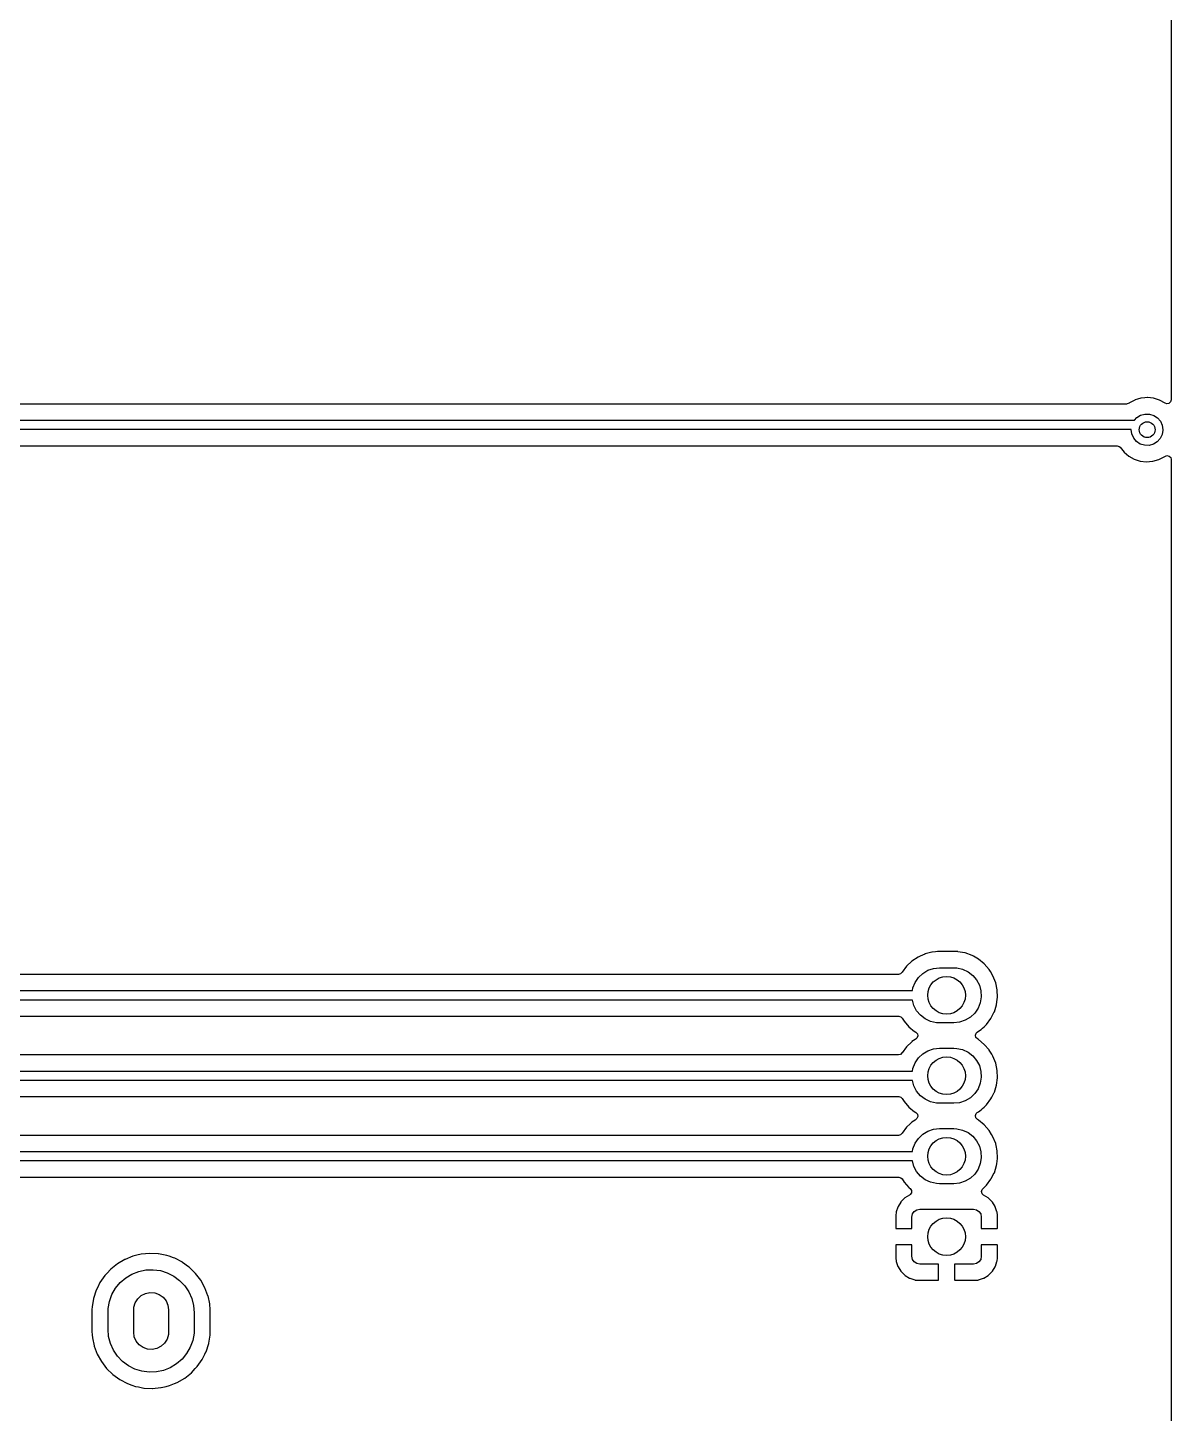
# Model space of a CAD drawing. Extents: x 41 to 172, y -227 to -42.
# Drawn here: x 135.49 to 171.58, y -192.27 to -148.52 of the extents above; entities that cross this region are included whole.
import ezdxf

# ---------------------------------------------------------------- set-up
doc = ezdxf.new("R2010")
doc.units = 0
doc.layers.add('BLACK', color=7, linetype='CONTINUOUS')

msp = doc.modelspace()

# ---------------------------------------------------------------- linework, layer by layer
at = {"layer": 'BLACK', "linetype": 'CONTINUOUS'}
for p, q in [((171.576, -42.5445), (171.576, -160.27)), ((170.168, -160.403), (123.882, -160.403)), ((170.181, -160.402), (170.168, -160.403)), ((170.247, -160.375), (170.181, -160.402)), ((170.259, -160.366), (170.247, -160.375)), ((170.338, -160.325), (170.259, -160.366)), ((170.428, -160.277), (170.338, -160.325)), ((170.434, -160.274), (170.428, -160.277)), ((170.428, -160.277), (170.428, -160.277)), ((170.512, -160.251), (170.434, -160.274)), ((170.618, -160.22), (170.512, -160.251)), ((170.624, -160.218), (170.618, -160.22)), ((170.618, -160.22), (170.618, -160.22)), ((170.63, -160.218), (170.624, -160.218)), ((170.738, -160.208), (170.63, -160.218)), ((170.63, -160.218), (170.63, -160.218)), ((170.82, -160.2), (170.738, -160.208)), ((170.827, -160.201), (170.82, -160.2)), ((171.011, -160.22), (170.827, -160.201)), ((170.827, -160.201), (170.827, -160.201)), ((171.017, -160.221), (171.011, -160.22)), ((171.011, -160.22), (171.011, -160.22)), ((171.206, -160.28), (171.017, -160.221)), ((171.38, -160.374), (171.206, -160.28)), ((171.382, -160.375), (171.38, -160.374)), ((171.433, -160.395), (171.382, -160.375)), ((171.503, -160.385), (171.433, -160.395)), ((171.556, -160.338), (171.503, -160.385)), ((171.576, -160.27), (171.556, -160.338)), ((123.8, -160.911), (170.42, -160.911)), ((170.42, -160.911), (170.489, -160.833)), ((170.489, -160.833), (170.609, -160.757)), ((170.609, -160.757), (170.746, -160.718)), ((170.746, -160.718), (170.887, -160.719)), ((170.887, -160.719), (171.023, -160.76)), ((171.023, -160.76), (171.142, -160.837)), ((171.142, -160.837), (171.235, -160.944)), ((171.235, -160.944), (171.293, -161.073)), ((170.314, -161.211), (123.862, -161.211)), ((170.332, -161.348), (170.314, -161.211)), ((170.389, -161.478), (170.332, -161.348)), ((171.29, -161.366), (171.228, -161.493)), ((171.313, -161.226), (171.29, -161.366)), ((171.293, -161.073), (171.313, -161.214)), ((171.313, -161.214), (171.313, -161.226)), ((124.125, -161.72), (169.867, -161.72)), ((169.867, -161.72), (169.935, -161.74)), ((169.935, -161.74), (169.965, -161.768)), ((169.965, -161.768), (170.084, -161.918)), ((170.48, -161.587), (170.389, -161.478)), ((170.598, -161.665), (170.48, -161.587)), ((170.733, -161.707), (170.598, -161.665)), ((170.875, -161.71), (170.733, -161.707)), ((171.012, -161.673), (170.875, -161.71)), ((171.133, -161.599), (171.012, -161.673)), ((171.228, -161.493), (171.133, -161.599)), ((170.084, -161.918), (170.235, -162.046)), ((170.235, -162.046), (170.408, -162.142)), ((170.408, -162.142), (170.596, -162.204)), ((170.596, -162.204), (170.792, -162.227)), ((170.792, -162.227), (170.798, -162.226)), ((170.798, -162.226), (170.983, -162.212)), ((170.798, -162.226), (170.798, -162.226)), ((170.983, -162.212), (170.983, -162.212)), ((170.983, -162.212), (170.989, -162.212)), ((170.989, -162.212), (171.18, -162.159)), ((171.18, -162.159), (171.185, -162.156)), ((171.185, -162.156), (171.351, -162.072)), ((171.185, -162.156), (171.185, -162.156)), ((171.351, -162.072), (171.356, -162.069)), ((171.351, -162.072), (171.351, -162.072)), ((171.356, -162.069), (171.373, -162.057)), ((171.373, -162.057), (171.439, -162.03)), ((171.439, -162.03), (171.509, -162.044)), ((171.509, -162.044), (171.56, -162.093)), ((171.56, -162.093), (171.576, -162.156)), ((171.576, -162.156), (171.576, -226.695)), ((163.393, -177.992), (163.224, -178.153)), ((163.587, -177.861), (163.393, -177.992)), ((163.654, -177.831), (163.587, -177.861)), ((163.796, -177.767), (163.654, -177.831)), ((163.8, -177.765), (163.796, -177.767)), ((163.796, -177.767), (163.796, -177.767)), ((163.806, -177.764), (163.8, -177.765)), ((164.022, -177.708), (163.806, -177.764)), ((163.806, -177.764), (163.806, -177.764)), ((164.027, -177.706), (164.022, -177.708)), ((164.022, -177.708), (164.022, -177.708)), ((164.032, -177.706), (164.027, -177.706)), ((164.133, -177.697), (164.032, -177.706)), ((164.032, -177.706), (164.032, -177.706)), ((164.201, -177.691), (164.133, -177.697)), ((164.816, -177.691), (164.201, -177.691)), ((164.817, -177.692), (164.816, -177.691)), ((164.836, -177.692), (164.817, -177.692)), ((164.817, -177.692), (164.817, -177.692)), ((164.84, -177.693), (164.836, -177.692)), ((164.836, -177.692), (164.836, -177.692)), ((164.984, -177.719), (164.84, -177.693)), ((165.065, -177.733), (164.984, -177.719)), ((165.07, -177.734), (165.065, -177.733)), ((165.065, -177.733), (165.065, -177.733)), ((165.29, -177.814), (165.07, -177.734)), ((165.295, -177.817), (165.29, -177.814)), ((165.33, -177.837), (165.295, -177.817)), ((165.295, -177.817), (165.295, -177.817)), ((165.494, -177.93), (165.33, -177.837)), ((165.675, -178.078), (165.494, -177.93)), ((162.971, -178.411), (124.686, -178.411)), ((163.035, -178.394), (162.971, -178.411)), ((163.077, -178.349), (163.035, -178.394)), ((163.079, -178.35), (163.077, -178.349)), ((163.082, -178.346), (163.079, -178.35)), ((163.084, -178.341), (163.082, -178.346)), ((163.224, -178.153), (163.084, -178.341)), ((163.597, -178.506), (163.734, -178.377)), ((163.734, -178.377), (163.895, -178.28)), ((163.895, -178.28), (164.073, -178.22)), ((164.073, -178.22), (164.26, -178.2)), ((164.26, -178.2), (164.71, -178.2)), ((164.71, -178.2), (164.807, -178.205)), ((164.807, -178.205), (164.99, -178.246)), ((164.99, -178.246), (165.161, -178.326)), ((165.161, -178.326), (165.31, -178.44)), ((165.31, -178.44), (165.431, -178.584)), ((165.828, -178.255), (165.675, -178.078)), ((165.831, -178.259), (165.828, -178.255)), ((165.867, -178.32), (165.831, -178.259)), ((165.831, -178.259), (165.831, -178.259)), ((165.949, -178.455), (165.867, -178.32)), ((166.035, -178.672), (165.949, -178.455)), ((163.408, -178.92), (163.422, -178.836)), ((163.422, -178.836), (163.492, -178.662)), ((163.492, -178.662), (163.597, -178.506)), ((165.431, -178.584), (165.519, -178.75)), ((165.519, -178.75), (165.569, -178.931)), ((166.083, -178.901), (166.035, -178.672)), ((166.092, -179.135), (166.083, -178.901)), ((163.404, -179.22), (89.315, -179.22)), ((89.5114, -178.92), (163.408, -178.92)), ((163.451, -179.39), (163.404, -179.22)), ((165.548, -179.304), (165.478, -179.478)), ((165.579, -179.119), (165.548, -179.304)), ((165.569, -178.931), (165.579, -179.119)), ((166.061, -179.367), (166.085, -179.189)), ((166.085, -179.189), (166.091, -179.14)), ((166.091, -179.14), (166.092, -179.135)), ((166.091, -179.14), (166.091, -179.14)), ((89.4874, -179.728), (162.976, -179.728)), ((162.976, -179.728), (163.044, -179.749)), ((163.044, -179.749), (163.084, -179.789)), ((163.539, -179.556), (163.451, -179.39)), ((163.66, -179.7), (163.539, -179.556)), ((163.809, -179.814), (163.66, -179.7)), ((165.236, -179.763), (165.075, -179.86)), ((165.373, -179.634), (165.236, -179.763)), ((165.478, -179.478), (165.373, -179.634)), ((165.886, -179.799), (165.904, -179.762)), ((165.904, -179.762), (165.989, -179.595)), ((165.989, -179.595), (165.992, -179.59)), ((165.989, -179.595), (165.989, -179.595)), ((165.992, -179.59), (166.061, -179.367)), ((163.084, -179.789), (163.142, -179.885)), ((163.142, -179.885), (163.295, -180.062)), ((163.295, -180.062), (163.476, -180.21)), ((163.476, -180.21), (163.481, -180.213)), ((163.481, -180.213), (163.481, -180.213)), ((163.481, -180.213), (163.514, -180.231)), ((163.98, -179.894), (163.809, -179.814)), ((164.163, -179.935), (163.98, -179.894)), ((164.26, -179.94), (164.163, -179.935)), ((164.71, -179.94), (164.26, -179.94)), ((164.897, -179.92), (164.71, -179.94)), ((165.075, -179.86), (164.897, -179.92)), ((165.448, -180.235), (165.49, -180.207)), ((165.49, -180.207), (165.577, -180.148)), ((165.577, -180.148), (165.621, -180.107)), ((165.621, -180.107), (165.667, -180.062)), ((165.667, -180.062), (165.746, -179.987)), ((165.746, -179.987), (165.886, -179.799)), ((163.383, -180.541), (163.224, -180.693)), ((163.389, -180.535), (163.383, -180.541)), ((163.393, -180.532), (163.389, -180.535)), ((163.389, -180.535), (163.389, -180.535)), ((163.489, -180.467), (163.393, -180.532)), ((163.522, -180.445), (163.489, -180.467)), ((163.514, -180.231), (163.563, -180.282)), ((163.551, -180.418), (163.522, -180.445)), ((163.577, -180.352), (163.551, -180.418)), ((163.563, -180.282), (163.577, -180.352)), ((165.393, -180.328), (165.419, -180.262)), ((165.407, -180.398), (165.393, -180.328)), ((165.456, -180.449), (165.407, -180.398)), ((165.419, -180.262), (165.448, -180.235)), ((165.489, -180.467), (165.456, -180.449)), ((165.494, -180.47), (165.489, -180.467)), ((165.489, -180.467), (165.489, -180.467)), ((165.675, -180.618), (165.494, -180.47)), ((165.828, -180.795), (165.675, -180.618)), ((162.971, -180.951), (123.911, -180.951)), ((163.035, -180.934), (162.971, -180.951)), ((163.077, -180.889), (163.035, -180.934)), ((163.079, -180.89), (163.077, -180.889)), ((163.082, -180.886), (163.079, -180.89)), ((163.084, -180.881), (163.082, -180.886)), ((163.224, -180.693), (163.084, -180.881)), ((163.492, -181.202), (163.597, -181.046)), ((163.597, -181.046), (163.734, -180.917)), ((163.734, -180.917), (163.895, -180.82)), ((163.895, -180.82), (164.073, -180.76)), ((164.073, -180.76), (164.26, -180.74)), ((164.26, -180.74), (164.71, -180.74)), ((164.71, -180.74), (164.807, -180.745)), ((164.807, -180.745), (164.99, -180.786)), ((164.99, -180.786), (165.161, -180.866)), ((165.161, -180.866), (165.31, -180.98)), ((165.31, -180.98), (165.431, -181.124)), ((165.831, -180.799), (165.828, -180.795)), ((165.911, -180.931), (165.831, -180.799)), ((165.831, -180.799), (165.831, -180.799)), ((165.949, -180.995), (165.911, -180.931)), ((166.035, -181.212), (165.949, -180.995)), ((123.379, -181.46), (163.408, -181.46)), ((163.408, -181.46), (163.422, -181.376)), ((163.422, -181.376), (163.492, -181.202)), ((165.431, -181.124), (165.519, -181.29)), ((165.519, -181.29), (165.569, -181.471)), ((165.569, -181.471), (165.579, -181.659)), ((166.083, -181.441), (166.035, -181.212)), ((166.092, -181.675), (166.083, -181.441)), ((163.404, -181.76), (123.317, -181.76)), ((163.451, -181.93), (163.404, -181.76)), ((163.539, -182.096), (163.451, -181.93)), ((165.548, -181.844), (165.478, -182.018)), ((165.579, -181.659), (165.548, -181.844)), ((165.992, -182.13), (166.061, -181.907)), ((166.061, -181.907), (166.062, -181.902)), ((166.062, -181.902), (166.091, -181.68)), ((166.091, -181.68), (166.092, -181.675)), ((166.091, -181.68), (166.091, -181.68)), ((123.354, -182.268), (162.976, -182.268)), ((162.976, -182.268), (163.044, -182.289)), ((163.044, -182.289), (163.084, -182.329)), ((163.084, -182.329), (163.142, -182.425)), ((163.66, -182.24), (163.539, -182.096)), ((163.809, -182.354), (163.66, -182.24)), ((163.98, -182.434), (163.809, -182.354)), ((165.075, -182.4), (164.897, -182.46)), ((165.236, -182.303), (165.075, -182.4)), ((165.373, -182.174), (165.236, -182.303)), ((165.478, -182.018), (165.373, -182.174)), ((165.746, -182.527), (165.886, -182.339)), ((165.886, -182.339), (165.912, -182.289)), ((165.912, -182.289), (165.989, -182.135)), ((165.989, -182.135), (165.992, -182.13)), ((165.989, -182.135), (165.989, -182.135)), ((163.142, -182.425), (163.295, -182.602)), ((163.295, -182.602), (163.476, -182.75)), ((163.476, -182.75), (163.481, -182.753)), ((163.481, -182.753), (163.481, -182.753)), ((163.481, -182.753), (163.514, -182.771)), ((163.514, -182.771), (163.563, -182.822)), ((163.563, -182.822), (163.577, -182.892)), ((164.163, -182.475), (163.98, -182.434)), ((164.26, -182.48), (164.163, -182.475)), ((164.71, -182.48), (164.26, -182.48)), ((164.897, -182.46), (164.71, -182.48)), ((165.393, -182.868), (165.419, -182.802)), ((165.419, -182.802), (165.448, -182.775)), ((165.448, -182.775), (165.49, -182.747)), ((165.49, -182.747), (165.577, -182.688)), ((165.577, -182.688), (165.621, -182.647)), ((165.621, -182.647), (165.667, -182.602)), ((165.667, -182.602), (165.746, -182.527)), ((163.224, -183.233), (163.084, -183.421)), ((163.339, -183.123), (163.224, -183.233)), ((163.389, -183.075), (163.339, -183.123)), ((163.393, -183.072), (163.389, -183.075)), ((163.389, -183.075), (163.389, -183.075)), ((163.489, -183.007), (163.393, -183.072)), ((163.522, -182.985), (163.489, -183.007)), ((163.551, -182.958), (163.522, -182.985)), ((163.577, -182.892), (163.551, -182.958)), ((164.073, -183.3), (164.26, -183.28)), ((164.26, -183.28), (164.71, -183.28)), ((164.71, -183.28), (164.807, -183.285)), ((164.807, -183.285), (164.99, -183.326)), ((165.407, -182.938), (165.393, -182.868)), ((165.456, -182.989), (165.407, -182.938)), ((165.489, -183.007), (165.456, -182.989)), ((165.494, -183.01), (165.489, -183.007)), ((165.489, -183.007), (165.489, -183.007)), ((165.675, -183.158), (165.494, -183.01)), ((165.828, -183.335), (165.675, -183.158)), ((162.971, -183.492), (89.5738, -183.492)), ((163.035, -183.474), (162.971, -183.492)), ((163.077, -183.429), (163.035, -183.474)), ((163.079, -183.43), (163.077, -183.429)), ((163.082, -183.426), (163.079, -183.43)), ((163.084, -183.421), (163.082, -183.426)), ((163.492, -183.742), (163.597, -183.586)), ((163.597, -183.586), (163.734, -183.457)), ((163.734, -183.457), (163.895, -183.36)), ((163.895, -183.36), (164.073, -183.3)), ((164.99, -183.326), (165.161, -183.406)), ((165.161, -183.406), (165.31, -183.52)), ((165.31, -183.52), (165.431, -183.664)), ((165.431, -183.664), (165.519, -183.83)), ((165.831, -183.339), (165.828, -183.335)), ((165.905, -183.462), (165.831, -183.339)), ((165.831, -183.339), (165.831, -183.339)), ((165.949, -183.535), (165.905, -183.462)), ((166.035, -183.752), (165.949, -183.535)), ((89.1427, -184), (163.408, -184)), ((163.408, -184), (163.422, -183.916)), ((163.422, -183.916), (163.492, -183.742)), ((165.519, -183.83), (165.569, -184.011)), ((165.569, -184.011), (165.579, -184.199)), ((166.036, -183.758), (166.035, -183.752)), ((166.048, -183.812), (166.036, -183.758)), ((166.036, -183.758), (166.036, -183.758)), ((166.083, -183.981), (166.048, -183.812)), ((166.092, -184.215), (166.083, -183.981)), ((163.404, -184.3), (89.0618, -184.3)), ((163.451, -184.47), (163.404, -184.3)), ((163.539, -184.636), (163.451, -184.47)), ((165.478, -184.558), (165.373, -184.714)), ((165.548, -184.384), (165.478, -184.558)), ((165.579, -184.199), (165.548, -184.384)), ((165.992, -184.671), (166.061, -184.447)), ((166.061, -184.447), (166.069, -184.39)), ((166.069, -184.39), (166.091, -184.22)), ((166.091, -184.22), (166.092, -184.215)), ((166.091, -184.22), (166.091, -184.22)), ((123.328, -184.808), (162.976, -184.808)), ((162.976, -184.808), (163.044, -184.829)), ((163.044, -184.829), (163.084, -184.869)), ((163.084, -184.869), (163.142, -184.965)), ((163.142, -184.965), (163.295, -185.142)), ((163.66, -184.78), (163.539, -184.636)), ((163.809, -184.894), (163.66, -184.78)), ((163.98, -184.974), (163.809, -184.894)), ((164.163, -185.015), (163.98, -184.974)), ((164.26, -185.02), (164.163, -185.015)), ((164.71, -185.02), (164.26, -185.02)), ((164.897, -185), (164.71, -185.02)), ((165.075, -184.94), (164.897, -185)), ((165.236, -184.843), (165.075, -184.94)), ((165.373, -184.714), (165.236, -184.843)), ((165.746, -185.067), (165.886, -184.879)), ((165.886, -184.879), (165.897, -184.858)), ((165.897, -184.858), (165.989, -184.675)), ((165.989, -184.675), (165.992, -184.671)), ((165.989, -184.675), (165.989, -184.675)), ((163.172, -185.468), (163.161, -185.477)), ((163.316, -185.379), (163.172, -185.468)), ((163.295, -185.142), (163.3, -185.145)), ((163.3, -185.145), (163.333, -185.173)), ((163.338, -185.363), (163.316, -185.378)), ((163.316, -185.378), (163.316, -185.379)), ((163.333, -185.173), (163.373, -185.231)), ((163.375, -185.302), (163.338, -185.363)), ((163.373, -185.231), (163.375, -185.302)), ((165.59, -185.269), (165.61, -185.201)), ((165.609, -185.337), (165.59, -185.269)), ((165.654, -185.376), (165.609, -185.337)), ((165.61, -185.201), (165.629, -185.179)), ((165.629, -185.179), (165.746, -185.067)), ((165.653, -185.378), (165.654, -185.376)), ((165.797, -185.467), (165.653, -185.378)), ((165.808, -185.476), (165.797, -185.467)), ((162.895, -185.909), (162.892, -185.922)), ((162.946, -185.754), (162.895, -185.909)), ((162.952, -185.741), (162.946, -185.754)), ((163.037, -185.603), (162.952, -185.741)), ((163.046, -185.592), (163.037, -185.603)), ((163.161, -185.477), (163.046, -185.592)), ((163.409, -185.974), (163.463, -185.893)), ((163.463, -185.893), (163.544, -185.839)), ((163.544, -185.839), (163.64, -185.82)), ((163.64, -185.82), (165.33, -185.82)), ((165.33, -185.82), (165.426, -185.839)), ((165.426, -185.839), (165.507, -185.893)), ((165.507, -185.893), (165.561, -185.974)), ((165.923, -185.591), (165.808, -185.476)), ((165.932, -185.602), (165.923, -185.591)), ((166.017, -185.74), (165.932, -185.602)), ((166.023, -185.753), (166.017, -185.74)), ((166.075, -185.907), (166.023, -185.753)), ((166.078, -185.921), (166.075, -185.907)), ((162.892, -185.922), (162.882, -186.016)), ((162.882, -186.016), (162.882, -186.023)), ((162.882, -186.023), (162.882, -186.418)), ((163.39, -186.07), (163.409, -185.974)), ((163.39, -186.436), (163.39, -186.07)), ((165.561, -185.974), (165.58, -186.07)), ((165.58, -186.07), (165.58, -186.436)), ((166.088, -186.016), (166.078, -185.921)), ((166.088, -186.023), (166.088, -186.016)), ((166.088, -186.422), (166.088, -186.023)), ((162.882, -186.418), (162.886, -186.433)), ((162.886, -186.433), (162.888, -186.434)), ((162.888, -186.434), (162.896, -186.436)), ((162.896, -186.436), (163.39, -186.436)), ((165.58, -186.436), (166.07, -186.436)), ((166.07, -186.436), (166.085, -186.432)), ((166.085, -186.432), (166.086, -186.43)), ((166.086, -186.43), (166.088, -186.422)), ((139.337, -187.217), (139.068, -187.243)), ((139.342, -187.217), (139.337, -187.217)), ((139.604, -187.23), (139.342, -187.217)), ((139.342, -187.217), (139.342, -187.217)), ((162.884, -186.95), (162.882, -186.958)), ((162.882, -186.958), (162.882, -187.357)), ((162.885, -186.948), (162.884, -186.95)), ((162.9, -186.944), (162.885, -186.948)), ((163.39, -186.944), (162.9, -186.944)), ((163.39, -187.31), (163.39, -186.944)), ((166.074, -186.944), (165.58, -186.944)), ((165.58, -186.944), (165.58, -187.31)), ((166.082, -186.946), (166.074, -186.944)), ((166.084, -186.947), (166.082, -186.946)), ((166.088, -186.962), (166.084, -186.947)), ((166.088, -187.357), (166.088, -186.962)), ((138.319, -187.546), (138.107, -187.715)), ((138.553, -187.409), (138.319, -187.546)), ((138.557, -187.407), (138.553, -187.409)), ((138.8, -187.309), (138.557, -187.407)), ((138.804, -187.307), (138.8, -187.309)), ((138.8, -187.309), (138.8, -187.309)), ((138.933, -187.276), (138.804, -187.307)), ((139.063, -187.244), (138.933, -187.276)), ((139.068, -187.243), (139.063, -187.244)), ((139.063, -187.244), (139.063, -187.244)), ((139.608, -187.23), (139.604, -187.23)), ((139.604, -187.23), (139.604, -187.23)), ((139.613, -187.231), (139.608, -187.23)), ((139.776, -187.264), (139.613, -187.231)), ((139.613, -187.231), (139.613, -187.231)), ((139.874, -187.283), (139.776, -187.264)), ((139.948, -187.309), (139.874, -187.283)), ((140.084, -187.357), (139.948, -187.309)), ((140.126, -187.372), (140.084, -187.357)), ((140.13, -187.373), (140.126, -187.372)), ((140.126, -187.372), (140.126, -187.372)), ((140.37, -187.499), (140.13, -187.373)), ((140.374, -187.502), (140.37, -187.499)), ((140.563, -187.64), (140.374, -187.502)), ((140.589, -187.659), (140.563, -187.64)), ((140.593, -187.662), (140.589, -187.659)), ((162.882, -187.357), (162.882, -187.364)), ((162.882, -187.364), (162.892, -187.459)), ((162.892, -187.459), (162.895, -187.473)), ((162.895, -187.473), (162.947, -187.627)), ((162.947, -187.627), (162.953, -187.64)), ((162.953, -187.64), (163.038, -187.778)), ((163.409, -187.406), (163.39, -187.31)), ((163.463, -187.487), (163.409, -187.406)), ((163.544, -187.541), (163.463, -187.487)), ((163.64, -187.56), (163.544, -187.541)), ((164.231, -187.56), (163.64, -187.56)), ((164.231, -188.054), (164.231, -187.56)), ((165.33, -187.56), (164.739, -187.56)), ((164.739, -187.56), (164.739, -188.05)), ((165.426, -187.541), (165.33, -187.56)), ((165.507, -187.487), (165.426, -187.541)), ((165.561, -187.406), (165.507, -187.487)), ((165.58, -187.31), (165.561, -187.406)), ((165.933, -187.777), (166.018, -187.639)), ((166.018, -187.639), (166.024, -187.626)), ((166.024, -187.626), (166.075, -187.471)), ((166.075, -187.471), (166.078, -187.458)), ((166.078, -187.458), (166.088, -187.364)), ((166.088, -187.364), (166.088, -187.357)), ((137.922, -187.914), (137.767, -188.136)), ((137.979, -187.852), (137.922, -187.914)), ((138.104, -187.719), (137.979, -187.852)), ((138.107, -187.715), (138.104, -187.719)), ((138.405, -188.142), (138.579, -187.991)), ((138.579, -187.991), (138.775, -187.872)), ((138.775, -187.872), (138.989, -187.787)), ((138.989, -187.787), (139.214, -187.74)), ((139.214, -187.74), (139.444, -187.732)), ((139.444, -187.732), (139.672, -187.762)), ((139.672, -187.762), (139.892, -187.83)), ((139.892, -187.83), (140.097, -187.934)), ((140.097, -187.934), (140.281, -188.071)), ((140.281, -188.071), (140.44, -188.238)), ((140.722, -187.789), (140.593, -187.662)), ((140.783, -187.849), (140.722, -187.789)), ((140.948, -188.064), (140.783, -187.849)), ((141.079, -188.301), (140.948, -188.064)), ((163.038, -187.778), (163.047, -187.789)), ((163.047, -187.789), (163.162, -187.904)), ((163.162, -187.904), (163.173, -187.913)), ((163.173, -187.913), (163.311, -187.998)), ((163.311, -187.998), (163.324, -188.004)), ((163.324, -188.004), (163.479, -188.055)), ((163.479, -188.055), (163.492, -188.058)), ((163.492, -188.058), (163.586, -188.068)), ((163.586, -188.068), (163.593, -188.068)), ((163.593, -188.068), (164.213, -188.068)), ((164.213, -188.068), (164.228, -188.064)), ((164.228, -188.064), (164.229, -188.062)), ((164.229, -188.062), (164.231, -188.054)), ((164.739, -188.05), (164.743, -188.065)), ((164.743, -188.065), (164.745, -188.066)), ((164.745, -188.066), (164.753, -188.068)), ((164.753, -188.068), (165.377, -188.068)), ((165.377, -188.068), (165.384, -188.068)), ((165.384, -188.068), (165.479, -188.058)), ((165.479, -188.058), (165.493, -188.055)), ((165.493, -188.055), (165.647, -188.003)), ((165.647, -188.003), (165.66, -187.997)), ((165.66, -187.997), (165.798, -187.912)), ((165.798, -187.912), (165.809, -187.903)), ((165.809, -187.903), (165.924, -187.788)), ((165.924, -187.788), (165.933, -187.777)), ((137.647, -188.379), (137.562, -188.637)), ((137.683, -188.305), (137.647, -188.379)), ((137.765, -188.14), (137.683, -188.305)), ((137.767, -188.136), (137.765, -188.14)), ((137.765, -188.14), (137.765, -188.14)), ((138.067, -188.736), (138.145, -188.52)), ((138.145, -188.52), (138.259, -188.32)), ((138.259, -188.32), (138.405, -188.142)), ((139.066, -188.548), (139.199, -188.481)), ((139.199, -188.481), (139.345, -188.451)), ((139.345, -188.451), (139.494, -188.462)), ((139.494, -188.462), (139.635, -188.513)), ((139.635, -188.513), (139.757, -188.599)), ((140.44, -188.238), (140.568, -188.429)), ((140.568, -188.429), (140.663, -188.638)), ((141.175, -188.555), (141.079, -188.301)), ((137.516, -188.904), (137.511, -188.99)), ((137.562, -188.637), (137.516, -188.904)), ((138.02, -189.09), (138.026, -188.962)), ((138.026, -188.962), (138.067, -188.736)), ((138.83, -189), (138.836, -188.92)), ((138.836, -188.92), (138.878, -188.776)), ((138.878, -188.776), (138.956, -188.649)), ((138.956, -188.649), (139.066, -188.548)), ((139.757, -188.599), (139.85, -188.715)), ((139.85, -188.715), (139.91, -188.852)), ((139.91, -188.852), (139.93, -189)), ((140.663, -188.638), (140.721, -188.861)), ((140.721, -188.861), (140.74, -189.09)), ((141.176, -188.559), (141.175, -188.555)), ((141.233, -188.815), (141.176, -188.559)), ((141.176, -188.559), (141.176, -188.559)), ((141.234, -188.82), (141.233, -188.815)), ((141.234, -188.824), (141.234, -188.82)), ((141.246, -188.991), (141.234, -188.824)), ((137.511, -188.99), (137.511, -189.679)), ((138.02, -189.61), (138.02, -189.09)), ((138.83, -189.7), (138.83, -189)), ((139.93, -189), (139.93, -189.7)), ((140.74, -189.09), (140.74, -189.61)), ((141.249, -189.021), (141.246, -188.991)), ((141.249, -189.71), (141.249, -189.021)), ((137.511, -189.679), (137.512, -189.681)), ((137.512, -189.681), (137.52, -189.792)), ((137.512, -189.681), (137.512, -189.681)), ((137.52, -189.792), (137.526, -189.88)), ((138.039, -189.839), (138.02, -189.61)), ((138.097, -190.062), (138.039, -189.839)), ((138.85, -189.848), (138.83, -189.7)), ((139.924, -189.78), (139.882, -189.924)), ((139.93, -189.7), (139.924, -189.78)), ((140.734, -189.738), (140.693, -189.964)), ((140.74, -189.61), (140.734, -189.738)), ((141.2, -190.053), (141.244, -189.8)), ((141.244, -189.796), (141.249, -189.71)), ((141.244, -189.8), (141.244, -189.796)), ((141.244, -189.8), (141.244, -189.8)), ((137.526, -189.88), (137.527, -189.885)), ((137.527, -189.885), (137.527, -189.885)), ((137.527, -189.885), (137.582, -190.133)), ((137.582, -190.133), (137.585, -190.145)), ((137.585, -190.145), (137.681, -190.399)), ((138.192, -190.271), (138.097, -190.062)), ((138.32, -190.462), (138.192, -190.271)), ((138.91, -189.985), (138.85, -189.848)), ((139.003, -190.101), (138.91, -189.985)), ((139.125, -190.187), (139.003, -190.101)), ((139.266, -190.238), (139.125, -190.187)), ((139.415, -190.249), (139.266, -190.238)), ((139.561, -190.219), (139.415, -190.249)), ((139.694, -190.152), (139.561, -190.219)), ((139.804, -190.051), (139.694, -190.152)), ((139.882, -189.924), (139.804, -190.051)), ((140.615, -190.18), (140.501, -190.38)), ((140.693, -189.964), (140.615, -190.18)), ((141.113, -190.321), (141.198, -190.063)), ((141.198, -190.063), (141.2, -190.053)), ((137.681, -190.399), (137.812, -190.636)), ((137.812, -190.636), (137.977, -190.851)), ((138.479, -190.629), (138.32, -190.462)), ((138.663, -190.766), (138.479, -190.629)), ((140.181, -190.709), (139.985, -190.828)), ((140.355, -190.558), (140.181, -190.709)), ((140.501, -190.38), (140.355, -190.558)), ((140.838, -190.786), (140.993, -190.564)), ((140.993, -190.564), (141.075, -190.399)), ((141.075, -190.399), (141.111, -190.325)), ((141.111, -190.325), (141.113, -190.321)), ((141.111, -190.325), (141.111, -190.325)), ((137.977, -190.851), (138.171, -191.041)), ((138.171, -191.041), (138.39, -191.201)), ((138.868, -190.87), (138.663, -190.766)), ((139.088, -190.938), (138.868, -190.87)), ((139.316, -190.968), (139.088, -190.938)), ((139.546, -190.96), (139.316, -190.968)), ((139.771, -190.913), (139.546, -190.96)), ((139.985, -190.828), (139.771, -190.913)), ((140.207, -191.291), (140.441, -191.154)), ((140.441, -191.154), (140.653, -190.985)), ((140.653, -190.985), (140.774, -190.855)), ((140.774, -190.855), (140.835, -190.79)), ((140.835, -190.79), (140.838, -190.786)), ((140.835, -190.79), (140.835, -190.79)), ((138.39, -191.201), (138.63, -191.327)), ((138.63, -191.327), (138.634, -191.328)), ((138.634, -191.328), (138.634, -191.328)), ((138.634, -191.328), (138.767, -191.375)), ((138.767, -191.375), (138.886, -191.417)), ((138.886, -191.417), (138.984, -191.436)), ((138.984, -191.436), (139.147, -191.469)), ((139.147, -191.469), (139.147, -191.469)), ((139.147, -191.469), (139.152, -191.47)), ((139.152, -191.47), (139.156, -191.47)), ((139.156, -191.47), (139.156, -191.47)), ((139.156, -191.47), (139.418, -191.483)), ((139.418, -191.483), (139.418, -191.483)), ((139.418, -191.483), (139.423, -191.483)), ((139.423, -191.483), (139.692, -191.457)), ((139.692, -191.457), (139.697, -191.456)), ((139.697, -191.456), (139.857, -191.417)), ((139.697, -191.456), (139.697, -191.456)), ((139.857, -191.417), (139.956, -191.393)), ((139.956, -191.393), (140.115, -191.328)), ((140.115, -191.328), (140.203, -191.293)), ((140.203, -191.293), (140.207, -191.291)), ((140.203, -191.293), (140.203, -191.293))]:
    msp.add_line(p, q, dxfattribs=at)
at = {"layer": 'BLACK'}
for centre, radius in [((170.813, -161.214), 0.25), ((164.485, -179.07), 0.595), ((164.485, -181.61), 0.595), ((164.485, -184.15), 0.595), ((164.485, -186.69), 0.595)]:
    msp.add_circle(centre, radius, dxfattribs=at)

doc.saveas('drawing.dxf')
